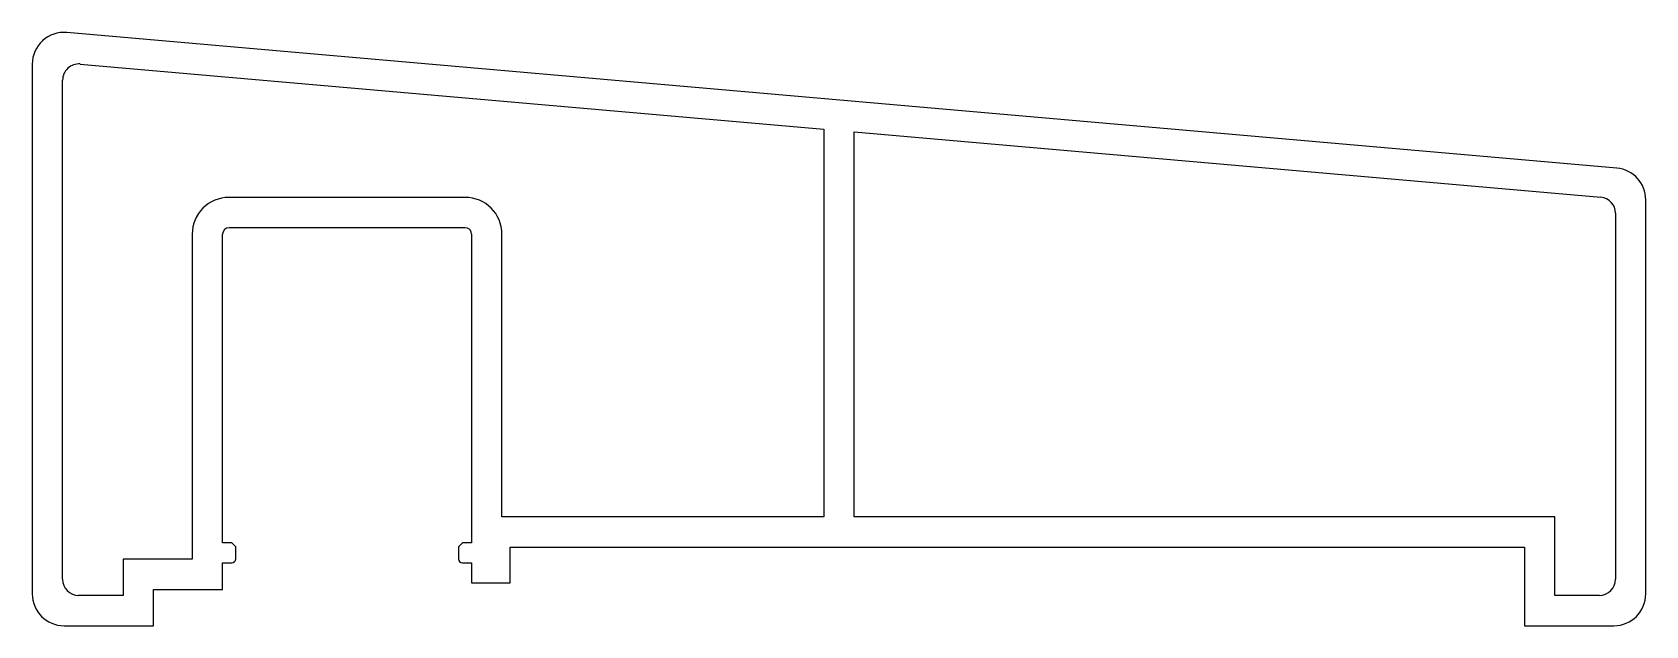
# Model space of a CAD drawing. Extents: x 1 to 123, y 3 to 48.
import ezdxf

# ---------------------------------------------------------------- set-up
doc = ezdxf.new("R2010")
doc.units = 0
doc.layers.get('0').update_dxf_attribs({"linetype": 'CONTINUOUS'})

msp = doc.modelspace()

# ---------------------------------------------------------------- linework, layer by layer
for p, q in [((120.84, 37.62), (3.97, 47.84)), ((1.36, 45.45), (1.36, 5.55)), ((4.97, 45.46), (61.05, 40.55)), ((3.65, 6.66), (3.65, 44.25)), ((61.05, 40.55), (61.05, 11.35)), ((63.34, 11.35), (63.34, 40.35)), ((63.34, 40.35), (119.63, 35.43)), ((34, 35.42), (16.2, 35.42)), ((120.74, 34.22), (120.74, 6.66)), ((123.03, 5.55), (123.03, 35.23)), ((16.2, 33.14), (34, 33.14)), ((13.42, 32.64), (13.42, 8.17)), ((15.7, 9.39), (15.7, 32.64)), ((34.49, 32.64), (34.49, 9.39)), ((36.77, 11.35), (36.77, 32.64)), ((61.05, 11.35), (36.77, 11.35)), ((116.17, 11.35), (63.34, 11.35)), ((116.17, 5.44), (116.17, 11.35)), ((16.4, 9.39), (15.7, 9.39)), ((16.7, 9.09), (16.4, 9.39)), ((16.7, 8.19), (16.7, 9.09)), ((33.8, 9.39), (33.5, 9.09)), ((33.5, 9.09), (33.5, 8.19)), ((34.49, 9.39), (33.8, 9.39)), ((37.4, 6.39), (37.4, 9.06)), ((37.4, 9.06), (113.89, 9.06)), ((113.89, 9.06), (113.89, 3.15)), ((13.42, 8.17), (8.22, 8.17)), ((8.22, 8.17), (8.22, 5.44)), ((15.7, 5.89), (15.7, 7.89)), ((15.7, 7.89), (16.4, 7.89)), ((33.8, 7.89), (34.49, 7.89)), ((34.49, 7.89), (34.49, 6.39)), ((34.49, 6.39), (37.4, 6.39)), ((8.22, 5.44), (4.86, 5.44)), ((10.5, 3.15), (10.5, 5.89)), ((10.5, 5.89), (15.7, 5.89)), ((119.53, 5.44), (116.17, 5.44)), ((3.76, 3.15), (10.5, 3.15)), ((113.89, 3.15), (120.63, 3.15))]:
    msp.add_line(p, q)
for centre, radius, start, end in [((3.76, 45.45), 2.4, 85, 180.0007), ((4.87, 44.25), 1.22, 85, 180.0007), ((120.63, 35.23), 2.4, 360, 85), ((16.2, 32.64), 2.78, 90, 180), ((34, 32.64), 2.78, 0, 90), ((119.53, 34.22), 1.22, 360, 85), ((16.2, 32.64), 0.492, 90, 180), ((34, 32.64), 0.492, 0, 90), ((16.4, 8.19), 0.3, 270, 0), ((33.8, 8.19), 0.3, 180, 270), ((4.86, 6.66), 1.22, 180.0007, 270), ((119.53, 6.66), 1.22, 270, 360), ((3.76, 5.55), 2.4, 180.0007, 270), ((120.63, 5.55), 2.4, 270, 360)]:
    msp.add_arc(centre, radius, start, end)

doc.saveas('drawing.dxf')
